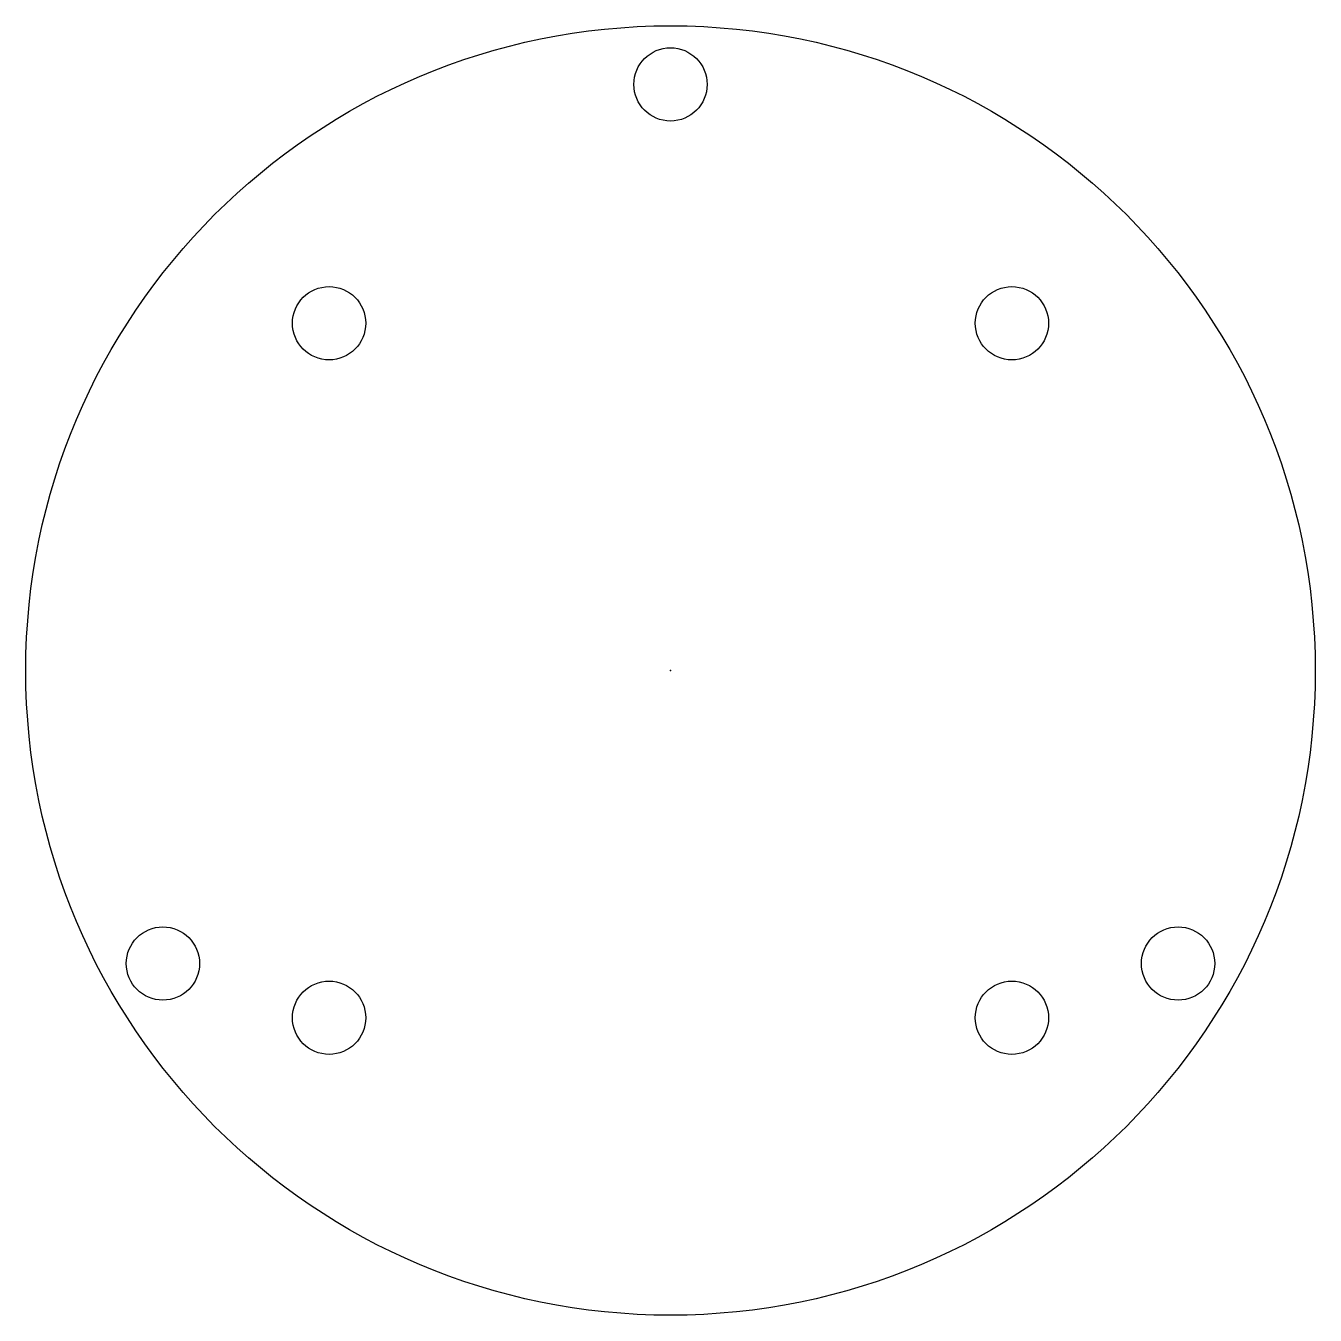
# Model space of a CAD drawing. Header units: millimetres. Extents: x -22 to 22, y -22 to 22.
import ezdxf

# ---------------------------------------------------------------- set-up
doc = ezdxf.new("R2010")
doc.units = ezdxf.units.MM
doc.layers.get('0').update_dxf_attribs({"linetype": 'CONTINUOUS'})

msp = doc.modelspace()

# ---------------------------------------------------------------- linework, layer by layer
for centre, radius in [((0, 0), 22), ((0, 20), 1.25), ((-11.65, 11.85), 1.25), ((11.65, 11.85), 1.25), ((-17.321, -10), 1.25), ((17.321, -10), 1.25), ((-11.65, -11.85), 1.25), ((11.65, -11.85), 1.25)]:
    msp.add_circle(centre, radius)
msp.add_point((0, 0))

doc.saveas('drawing.dxf')
